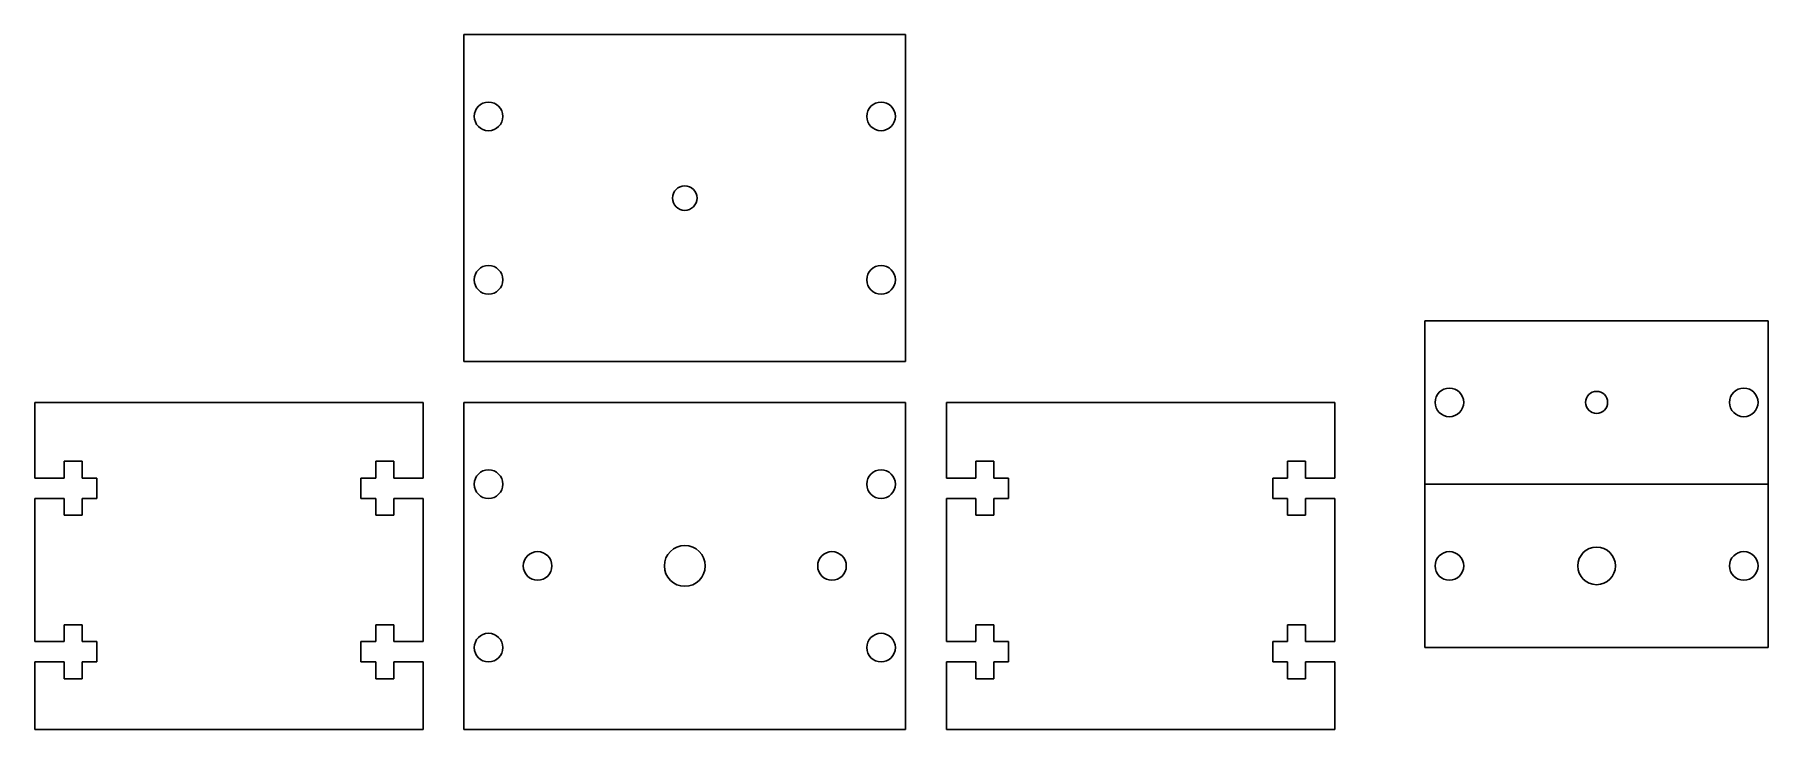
# Model space of a CAD drawing. Header units: inches. Extents: x -58 to 154, y 0 to 85.
import ezdxf

# ---------------------------------------------------------------- set-up
doc = ezdxf.new("R2010")
doc.units = ezdxf.units.IN
doc.header["$MEASUREMENT"] = 0
doc.layers.add('SIDE RAIL MIDDLE', color=1, linetype='Continuous')

msp = doc.modelspace()

# ---------------------------------------------------------------- linework, layer by layer
for p, q in [((-6, 85), (48, 85)), ((-6, 45), (-6, 85)), ((48, 45), (48, 85)), ((111.5, 50), (153.5, 50)), ((111.5, 30), (111.5, 50)), ((153.5, 30), (153.5, 50)), ((0, 45), (-6, 45)), ((-6, 45), (-3, 45)), ((0, 45), (42, 45)), ((0, 45), (21, 45)), ((0, 45), (6, 45)), ((48, 45), (42, 45)), ((-58.5, 40), (-11, 40)), ((-58.5, 30.75), (-58.5, 40)), ((-11, 40), (-11, 30.75)), ((-6, 40), (48, 40)), ((-6, 0), (-6, 40)), ((48, 0), (48, 40)), ((53, 40), (100.5, 40)), ((53, 30.75), (53, 40)), ((100.5, 40), (100.5, 30.75)), ((111.5, 30), (153.5, 30)), ((111.5, 10), (111.5, 30)), ((153.5, 30), (153.5, 10)), ((-58.5, 10.75), (-58.5, 28.25)), ((-11, 28.25), (-11, 10.75)), ((53, 10.75), (53, 28.25)), ((100.5, 28.25), (100.5, 10.75)), ((111.5, 10), (153.5, 10)), ((-58.5, 0), (-58.5, 8.25)), ((-11, 8.25), (-11, 0)), ((53, 0), (53, 8.25)), ((100.5, 8.25), (100.5, 0)), ((-58.5, 0), (-11, 0)), ((0, 0), (-6, 0)), ((-6, 0), (-3, 0)), ((0, 0), (42, 0)), ((0, 0), (21, 0)), ((0, 0), (6, 0)), ((48, 0), (42, 0)), ((53, 0), (100.5, 0))]:
    msp.add_line(p, q)
for centre, radius in [((-3, 75), 1.75), ((45, 75), 1.75), ((21, 65), 1.5), ((-3, 55), 1.75), ((45, 55), 1.75), ((114.5, 40), 1.75), ((132.5, 40), 1.35), ((150.5, 40), 1.75), ((-3, 30), 1.75), ((45, 30), 1.75), ((3, 20), 1.75), ((21, 20), 2.5), ((39, 20), 1.75), ((114.5, 20), 1.75), ((132.5, 20), 2.3), ((150.5, 20), 1.75), ((-3, 10), 1.75), ((45, 10), 1.75)]:
    msp.add_circle(centre, radius)
at = {"layer": 'SIDE RAIL MIDDLE'}
for p, q in [((-52.7, 32.8), (-54.9, 32.8)), ((-54.9, 32.8), (-54.9, 30.75)), ((-52.7, 30.75), (-52.7, 32.8)), ((-14.6, 32.8), (-16.8, 32.8)), ((-16.8, 32.8), (-16.8, 30.75)), ((-14.6, 30.75), (-14.6, 32.8)), ((58.8, 32.8), (56.6, 32.8)), ((56.6, 32.8), (56.6, 30.75)), ((58.8, 30.75), (58.8, 32.8)), ((96.9, 32.8), (94.7, 32.8)), ((94.7, 32.8), (94.7, 30.75)), ((96.9, 30.75), (96.9, 32.8)), ((-54.9, 30.75), (-58.5, 30.75)), ((-50.9, 30.75), (-52.7, 30.75)), ((-50.9, 28.25), (-50.9, 30.75)), ((-16.8, 30.75), (-18.6, 30.75)), ((-18.6, 30.75), (-18.6, 28.25)), ((-11, 30.75), (-14.6, 30.75)), ((56.6, 30.75), (53, 30.75)), ((60.6, 30.75), (58.8, 30.75)), ((60.6, 28.25), (60.6, 30.75)), ((94.7, 30.75), (92.9, 30.75)), ((92.9, 30.75), (92.9, 28.25)), ((100.5, 30.75), (96.9, 30.75)), ((-58.5, 28.25), (-54.9, 28.25)), ((-54.9, 28.25), (-54.9, 26.2)), ((-52.7, 26.2), (-52.7, 28.25)), ((-52.7, 28.25), (-50.9, 28.25)), ((-18.6, 28.25), (-16.8, 28.25)), ((-16.8, 28.25), (-16.8, 26.2)), ((-14.6, 26.2), (-14.6, 28.25)), ((-14.6, 28.25), (-11, 28.25)), ((53, 28.25), (56.6, 28.25)), ((56.6, 28.25), (56.6, 26.2)), ((58.8, 26.2), (58.8, 28.25)), ((58.8, 28.25), (60.6, 28.25)), ((92.9, 28.25), (94.7, 28.25)), ((94.7, 28.25), (94.7, 26.2)), ((96.9, 26.2), (96.9, 28.25)), ((96.9, 28.25), (100.5, 28.25)), ((-54.9, 26.2), (-52.7, 26.2)), ((-16.8, 26.2), (-14.6, 26.2)), ((56.6, 26.2), (58.8, 26.2)), ((94.7, 26.2), (96.9, 26.2)), ((-52.7, 12.8), (-54.9, 12.8)), ((-54.9, 12.8), (-54.9, 10.75)), ((-52.7, 10.75), (-52.7, 12.8)), ((-14.6, 12.8), (-16.8, 12.8)), ((-16.8, 12.8), (-16.8, 10.75)), ((-14.6, 10.75), (-14.6, 12.8)), ((58.8, 12.8), (56.6, 12.8)), ((56.6, 12.8), (56.6, 10.75)), ((58.8, 10.75), (58.8, 12.8)), ((96.9, 12.8), (94.7, 12.8)), ((94.7, 12.8), (94.7, 10.75)), ((96.9, 10.75), (96.9, 12.8)), ((-54.9, 10.75), (-58.5, 10.75)), ((-50.9, 10.75), (-52.7, 10.75)), ((-50.9, 8.25), (-50.9, 10.75)), ((-16.8, 10.75), (-18.6, 10.75)), ((-18.6, 10.75), (-18.6, 8.25)), ((-11, 10.75), (-14.6, 10.75)), ((56.6, 10.75), (53, 10.75)), ((60.6, 10.75), (58.8, 10.75)), ((60.6, 8.25), (60.6, 10.75)), ((94.7, 10.75), (92.9, 10.75)), ((92.9, 10.75), (92.9, 8.25)), ((100.5, 10.75), (96.9, 10.75)), ((-58.5, 8.25), (-54.9, 8.25)), ((-54.9, 8.25), (-54.9, 6.2)), ((-52.7, 6.2), (-52.7, 8.25)), ((-52.7, 8.25), (-50.9, 8.25)), ((-18.6, 8.25), (-16.8, 8.25)), ((-16.8, 8.25), (-16.8, 6.2)), ((-14.6, 6.2), (-14.6, 8.25)), ((-14.6, 8.25), (-11, 8.25)), ((53, 8.25), (56.6, 8.25)), ((56.6, 8.25), (56.6, 6.2)), ((58.8, 6.2), (58.8, 8.25)), ((58.8, 8.25), (60.6, 8.25)), ((92.9, 8.25), (94.7, 8.25)), ((94.7, 8.25), (94.7, 6.2)), ((96.9, 6.2), (96.9, 8.25)), ((96.9, 8.25), (100.5, 8.25)), ((-54.9, 6.2), (-52.7, 6.2)), ((-16.8, 6.2), (-14.6, 6.2)), ((56.6, 6.2), (58.8, 6.2)), ((94.7, 6.2), (96.9, 6.2))]:
    msp.add_line(p, q, dxfattribs=at)

doc.saveas('drawing.dxf')
